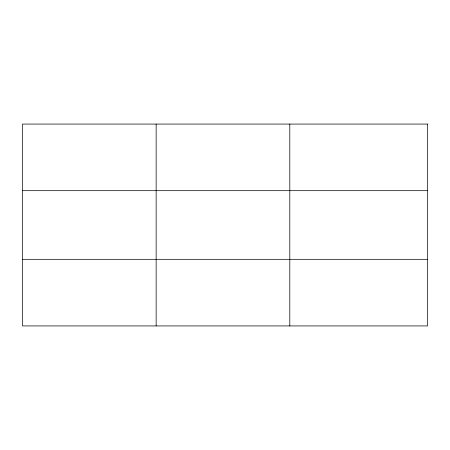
<?xml version="1.0" encoding="UTF-8"?>
<svg xmlns="http://www.w3.org/2000/svg" width="450" height="450" viewBox="0 0 450 450"><rect width="100%" height="100%" fill="white"/><g stroke="black" fill="none" stroke-linecap="round" stroke-linejoin="round"><path stroke-width="0.67" d="M156.15 325.929L156.15 124.071M289.8 325.929L289.8 124.071M22.5 190.682L427.5 190.682M22.5 259.318L427.5 259.318M427.5 124.071L427.5 325.929L22.5 325.929L22.5 124.071L427.5 124.071"/></g></svg>
